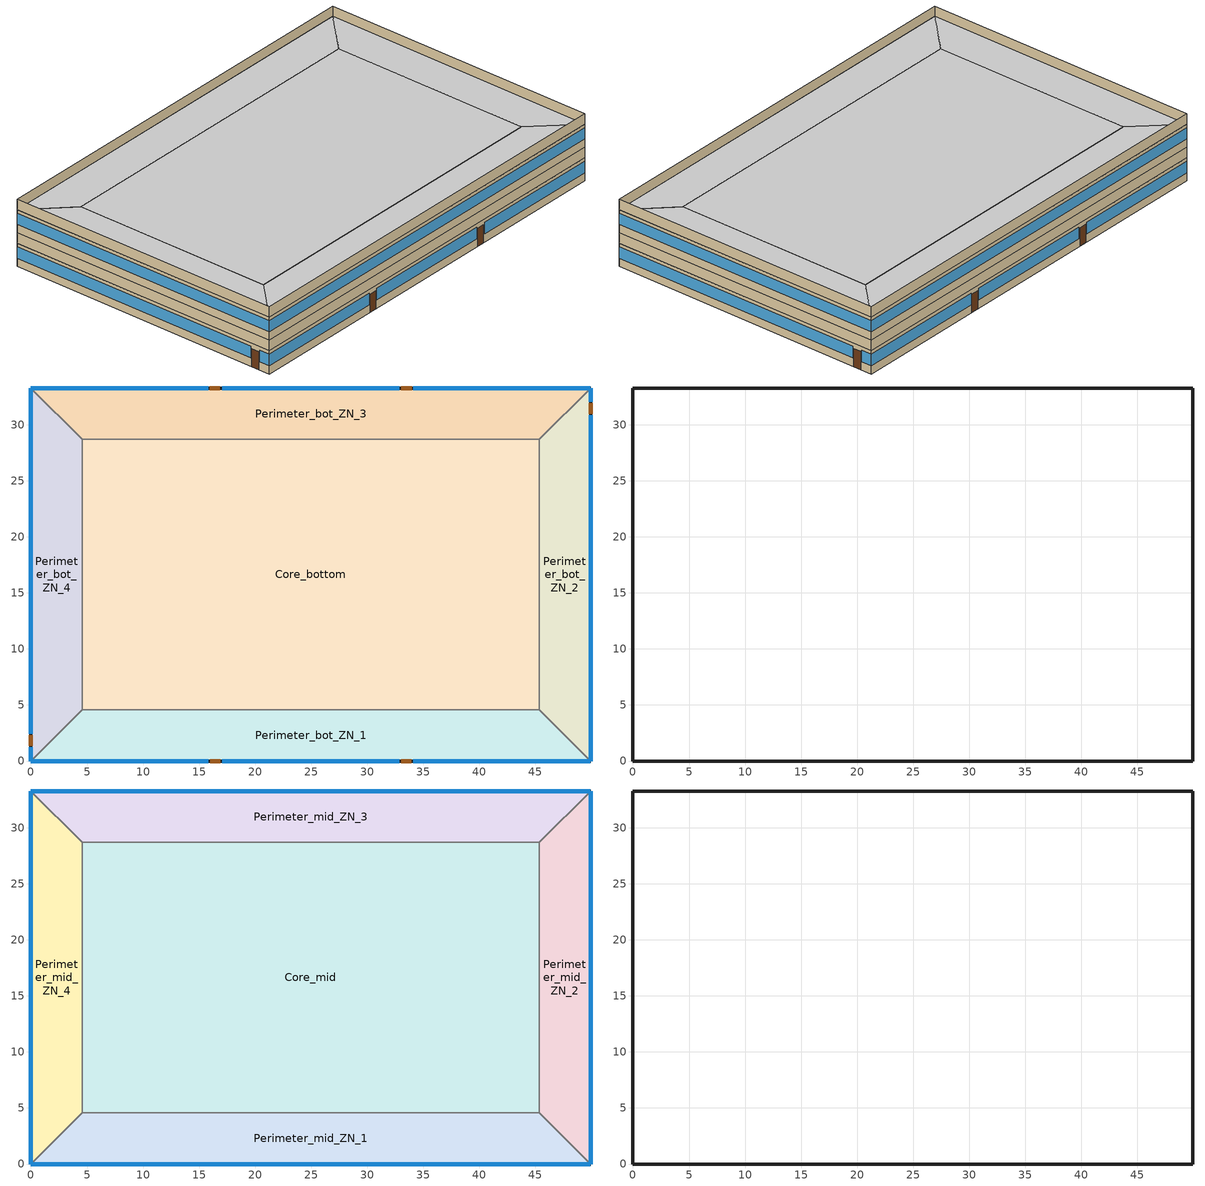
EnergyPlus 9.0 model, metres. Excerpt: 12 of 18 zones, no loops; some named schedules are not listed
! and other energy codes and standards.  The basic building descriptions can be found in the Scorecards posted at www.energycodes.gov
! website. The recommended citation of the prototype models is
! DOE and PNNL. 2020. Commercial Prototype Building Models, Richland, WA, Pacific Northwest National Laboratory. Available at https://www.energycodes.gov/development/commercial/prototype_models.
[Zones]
Perimeter_bot_ZN_1
 floor ground (Perimeter_bot_ZN_1_Floor_Ffactor): 0,0 4.57,4.57 45.34,4.57 49.91,0 z0
 wall outside (nonres_ext_wall): 0,0 49.91,0 z0:2.74
 wall to Perimeter_bot_ZN_2 (int_wall): 49.91,0 45.34,4.57 z0:2.74
 window (Window_U_0.62_SHGC_0.25): 0,0 15.82,0 / 17.04,0 32.87,0 / 34.09,0 49.91,0 z0.95:2.33
 door (Swinging Door_con): 15.98,0 16.9,0 / 33.01,0 33.93,0 z0:2.13
 ceiling to FirstFloor_Plenum (DropCeiling): 49.91,0 45.34,4.57 4.57,4.57 0,0 z2.74
Perimeter_bot_ZN_2
 floor ground (Perimeter_bot_ZN_2_Floor_Ffactor): 49.91,0 45.34,4.57 45.34,28.7 49.91,33.27 z0
 wall outside (nonres_ext_wall): 49.91,0 49.91,33.27 z0:2.74
 wall to Perimeter_bot_ZN_3 (int_wall): 49.91,33.27 45.34,28.7 z0:2.74
 window (Window_U_0.62_SHGC_0.25): 49.91,0 49.91,30.84 / 49.91,32.05 49.91,33.27 z0.97:2.33
 door (Swinging Door_con): 49.91,30.99 49.91,31.9 z0:2.13
 ceiling to FirstFloor_Plenum (DropCeiling): 49.91,33.27 45.34,28.7 45.34,4.57 49.91,0 z2.74
Perimeter_bot_ZN_3
 floor ground (Perimeter_bot_ZN_3_Floor_Ffactor): 49.91,33.27 45.34,28.7 4.57,28.7 0,33.27 z0
 wall outside (nonres_ext_wall): 49.91,33.27 0,33.27 z0:2.74
 wall to Perimeter_bot_ZN_4 (int_wall): 0,33.27 4.57,28.7 z0:2.74
 window (Window_U_0.62_SHGC_0.25): 49.91,33.27 34.09,33.27 / 32.87,33.27 17.04,33.27 / 15.82,33.27 0,33.27 z0.95:2.33
 door (Swinging Door_con): 33.94,33.27 33.03,33.27 / 16.84,33.27 15.93,33.27 z0:2.13
 ceiling to FirstFloor_Plenum (DropCeiling): 0,33.27 4.57,28.7 45.34,28.7 49.91,33.27 z2.74
Perimeter_bot_ZN_4
 floor ground (Perimeter_bot_ZN_4_Floor_Ffactor): 0,33.27 4.57,28.7 4.57,4.57 0,0 z0
 wall outside (nonres_ext_wall): 0,33.27 0,0 z0:2.74
 wall to Perimeter_bot_ZN_1 (int_wall): 0,0 4.57,4.57 z0:2.74
 window (Window_U_0.62_SHGC_0.25): 0,33.27 0,2.44 / 0,1.22 0,0 z0.97:2.33
 door (Swinging Door_con): 0,2.28 0,1.37 z0:2.13
 ceiling to FirstFloor_Plenum (DropCeiling): 0,0 4.57,4.57 4.57,28.7 0,33.27 z2.74
Core_bottom
 floor adiabatic (Core_bot_ZN_5_Floor_Ffactor): 45.34,28.7 45.34,4.57 4.57,4.57 4.57,28.7 z0
 wall to Perimeter_bot_ZN_1 (int_wall): 4.57,4.57 45.34,4.57 z0:2.74
 wall to Perimeter_bot_ZN_2 (int_wall): 45.34,4.57 45.34,28.7 z0:2.74
 wall to Perimeter_bot_ZN_3 (int_wall): 45.34,28.7 4.57,28.7 z0:2.74
 wall to Perimeter_bot_ZN_4 (int_wall): 4.57,28.7 4.57,4.57 z0:2.74
 ceiling to FirstFloor_Plenum (DropCeiling): 4.57,28.7 4.57,4.57 45.34,4.57 45.34,28.7 z2.74
FirstFloor_Plenum
 wall outside (nonres_ext_wall): 49.91,33.27 0,33.27 0,0 49.91,0 49.91,33.27 z2.74:3.96
Perimeter_mid_ZN_1
 floor to FirstFloor_Plenum (int_slab_floor): 0,0 4.57,4.57 45.34,4.57 49.91,0 z3.96
 wall outside (nonres_ext_wall): 0,0 49.91,0 z3.96:6.71
 wall to Perimeter_mid_ZN_2 (int_wall): 49.91,0 45.34,4.57 z3.96:6.71
 window (Window_U_0.62_SHGC_0.25): 0,0 49.91,0 z4.98:6.29
 ceiling to MidFloor_Plenum (DropCeiling): 49.91,0 45.34,4.57 4.57,4.57 0,0 z6.71
Perimeter_mid_ZN_2
 floor to FirstFloor_Plenum (int_slab_floor): 49.91,0 45.34,4.57 45.34,28.7 49.91,33.27 z3.96
 wall outside (nonres_ext_wall): 49.91,0 49.91,33.27 z3.96:6.71
 wall to Perimeter_mid_ZN_3 (int_wall): 49.91,33.27 45.34,28.7 z3.96:6.71
 window (Window_U_0.62_SHGC_0.25): 49.91,0 49.91,33.27 z4.98:6.29
 ceiling to MidFloor_Plenum (DropCeiling): 49.91,33.27 45.34,28.7 45.34,4.57 49.91,0 z6.71
Perimeter_mid_ZN_3
 floor to FirstFloor_Plenum (int_slab_floor): 49.91,33.27 45.34,28.7 4.57,28.7 0,33.27 z3.96
 wall outside (nonres_ext_wall): 49.91,33.27 0,33.27 z3.96:6.71
 wall to Perimeter_mid_ZN_4 (int_wall): 0,33.27 4.57,28.7 z3.96:6.71
 window (Window_U_0.62_SHGC_0.25): 49.91,33.27 0,33.27 z4.98:6.29
 ceiling to MidFloor_Plenum (DropCeiling): 0,33.27 4.57,28.7 45.34,28.7 49.91,33.27 z6.71
Perimeter_mid_ZN_4
 floor to FirstFloor_Plenum (int_slab_floor): 0,33.27 4.57,28.7 4.57,4.57 0,0 z3.96
 wall outside (nonres_ext_wall): 0,33.27 0,0 z3.96:6.71
 wall to Perimeter_mid_ZN_1 (int_wall): 0,0 4.57,4.57 z3.96:6.71
 window (Window_U_0.62_SHGC_0.25): 0,33.27 0,0 z4.98:6.29
 ceiling to MidFloor_Plenum (DropCeiling): 0,0 4.57,4.57 4.57,28.7 0,33.27 z6.71
Core_mid
 floor to FirstFloor_Plenum (int_slab_floor): 45.34,28.7 45.34,4.57 4.57,4.57 4.57,28.7 z3.96
 wall to Perimeter_mid_ZN_3 (int_wall): 45.34,28.7 4.57,28.7 z3.96:6.71
 wall to Perimeter_mid_ZN_2 (int_wall): 45.34,4.57 45.34,28.7 z3.96:6.71
 wall to Perimeter_mid_ZN_1 (int_wall): 4.57,4.57 45.34,4.57 z3.96:6.71
 wall to Perimeter_mid_ZN_4 (int_wall): 4.57,28.7 4.57,4.57 z3.96:6.71
 ceiling to MidFloor_Plenum (DropCeiling): 4.57,28.7 4.57,4.57 45.34,4.57 45.34,28.7 z6.71
MidFloor_Plenum
 wall outside (nonres_ext_wall): 49.91,33.27 0,33.27 0,0 49.91,0 49.91,33.27 z6.71:7.92
[Building]
OfficeMedium: North Axis {deg}=0; Terrain=City; Loads Convergence Tolerance Value=0.04; Temperature Convergence Tolerance Value {deltaC}=0.2; Solar Distribution=FullInteriorAndExterior; Maximum Number of Warmup Days=25; Minimum Number of Warmup Days=6
[Site:Location]
Site:Location=San.Diego-Brown.Field.Muni.AP_CA_USA WMO=722904; Latitude {N+ S-}=32.57; Longitude {W- E+}=-116.98; Time Zone Relative to GMT {GMT+/-}=-8; Elevation {m}=159
[SizingPeriod:DesignDay] Day of Month=21; Dry-Bulb Temperature Range Modifier Type=DefaultMultipliers; Humidity Condition Type=Wetbulb; Barometric Pressure {Pa}=99429; Rain {Yes/No}=No; Snow on ground {Yes/No}=No; Daylight Savings Time Indicator=No
Name | Month | Day Type | Maximum Dry-Bulb Temperature {C} | Daily Dry-Bulb Temperature Range {C} | Wetbulb at Maximum Dry-Bulb {C} | Wind Speed {m/s} design conditions vs. traditional 6.71 m/s (15 mph) | Wind Direction {Degrees; N=0, S=180} | Solar Model Indicator | Clearness {0.0 to 1.1} | Wind Speed {m/s} design conditions vs. traditional 3.35 m/s (7mph) | ASHRAE Clear Sky Optical Depth for Beam Irradiance (taub) | ASHRAE Clear Sky Optical Depth for Diffuse Irradiance (taud)
San.Diego-Brown.Field.Muni.AP_CA_USA Ann Htg 99.6% Condns DB | 12 | WinterDesignDay | 3.8 | 0 | 3.8 | 3 | 120 | ASHRAEClearSky | 0
San.Diego-Brown.Field.Muni.AP_CA_USA Ann Clg .4% Condns DB=>MWB | 8 | SummerDesignDay | 31.3 | 8.9 | 18.4 |  | 280 | ASHRAETau |  | 4.1 | 0.412 | 2.276
[Site:WaterMainsTemperature]
Calculation Method=Correlation; Annual average outdoor air temperature {C}=16; Maximum difference in monthly average outdoor air temperatures {C}=7.1
[Site:GroundTemperature:FCfactorMethod]
January Ground Temperature {C}=18.8; February Ground Temperature {C}=14.3; March Ground Temperature {C}=13.6; April Ground Temperature {C}=13.2; May Ground Temperature {C}=13.3; June Ground Temperature {C}=12.6; July Ground Temperature {C}=15.3; August Ground Temperature {C}=15.6; September Ground Temperature {C}=17.7; October Ground Temperature {C}=19.4; November Ground Temperature {C}=19.7; December Ground Temperature {C}=18.5
[Material:NoMass]
Opaque Door panel_con: MediumRough, 0.251586, 0.9, 0.7, 0.7
CP02 CARPET PAD: VeryRough, 0.21648, 0.9, 0.7, 0.8
Nonres_Exterior_Wall_Insulation: MediumSmooth, 1.03652, 0.9, 0.7, 0.7
[Construction]
Swinging Door_con: Opaque Door panel_con
InteriorFurnishings: Std Wood 6inch
DropCeiling: AC02 Acoustic Ceiling
int_wall: G01 13mm gypsum board, G01 13mm gypsum board
int_slab_floor: 100mm Normalweight concrete floor, CP02 CARPET PAD
nonres_ext_wall: F07 25mm stucco, G01 16mm gypsum board, Nonres_Exterior_Wall_Insulation, G01 16mm gypsum board
Window_U_0.62_SHGC_0.25: Glazing Layer
[Material]
Name | Roughness | Thickness {m} | Conductivity {W/m-K} | Density {kg/m3} | Specific Heat {J/kg-K} | Thermal Absorptance | Solar Absorptance | Visible Absorptance | Absorptance:Thermal | Absorptance:Solar | Absorptance:Visible
Std Wood 6inch | MediumSmooth | 0.15 | 0.12 | 540 | 1210 | 0.9 | 0.7 | 0.7
AC02 Acoustic Ceiling | MediumSmooth | 0.0127 | 0.057 | 288 | 1339 | 0.9 | 0.7 | 0.2
F07 25mm stucco | Smooth | 0.0254 | 0.72 | 1856 | 840 | 0.9 | 0.7 | 0.7
G01 13mm gypsum board | Smooth | 0.0127 | 0.16 | 800 | 1090 |  |  |  | 0.9 | 0.7 | 0.5
G01 16mm gypsum board | MediumSmooth | 0.0159 | 0.16 | 800 | 1090
100mm Normalweight concrete floor | MediumRough | 0.1016 | 2.31 | 2322 | 832
[WindowMaterial:SimpleGlazingSystem]
Glazing Layer: U-Factor {W/m2-K}=3.52052; Solar Heat Gain Coefficient=0.25; Visible Transmittance=0.25
[Construction:FfactorGroundFloor] F-Factor=1.26363
Name | Area | PerimeterExposed
Perimeter_bot_ZN_1_Floor_Ffactor; Perimeter_bot_ZN_3_Floor_Ffactor | 207.338 | 49.911
Perimeter_bot_ZN_2_Floor_Ffactor | 131.262 | 33.2738
Perimeter_bot_ZN_4_Floor_Ffactor | 131.254 | 33.2738
Core_bot_ZN_5_Floor_Ffactor | 983.537 | 0
[Zone] Type=1; Multiplier=1; Volume {m3}=autocalculate; Floor Area {m2}=autocalculate
Name | Ceiling Height {m} | Part of Total Floor Area
Core_bottom; Core_mid; Perimeter_bot_ZN_3; Perimeter_bot_ZN_2; Perimeter_bot_ZN_1; Perimeter_bot_ZN_4; Perimeter_mid_ZN_3; Perimeter_mid_ZN_2; Perimeter_mid_ZN_1; Perimeter_mid_ZN_4 | 2.7432 | YES
MidFloor_Plenum; FirstFloor_Plenum | 1.2192 | No
[InternalMass] Construction=InteriorFurnishings
Name | Zone | Surface Area {m2}
Core_bottom_InternalMass_1 | Core_bottom | 1967.08
Core_mid_InternalMass_1 | Core_mid | 1967.08
Perimeter_bot_ZN_3_InternalMass_1 | Perimeter_bot_ZN_3 | 414.675
Perimeter_bot_ZN_2_InternalMass_1 | Perimeter_bot_ZN_2 | 262.5073
Perimeter_bot_ZN_1_InternalMass_1 | Perimeter_bot_ZN_1 | 414.6723
Perimeter_bot_ZN_4_InternalMass_1 | Perimeter_bot_ZN_4 | 262.5056
Perimeter_mid_ZN_3_InternalMass_1 | Perimeter_mid_ZN_3 | 414.675
Perimeter_mid_ZN_2_InternalMass_1 | Perimeter_mid_ZN_2 | 262.5073
Perimeter_mid_ZN_1_InternalMass_1 | Perimeter_mid_ZN_1 | 414.6723
Perimeter_mid_ZN_4_InternalMass_1 | Perimeter_mid_ZN_4 | 262.5056
[People] Number of People Calculation Method=Area/Person; Zone Floor Area per Person {m2/person}=18.5788; Fraction Radiant=0.3; Sensible Heat Fraction=AUTOCALCULATE; Activity Level Schedule=ACTIVITY_SCH; Enable ASHRAE 55 Comfort Warnings=No; Mean Radiant Temperature Calculation Type=ZoneAveraged; Work Efficiency Schedule=WORK_EFF_SCH; Clothing Insulation Calculation Method=ClothingInsulationSchedule; Clothing Insulation Schedule=CLOTHING_SCH; Air Velocity Schedule=AIR_VELO_SCH; Thermal Comfort Model 1 Type=FANGER
Name | Zone or ZoneList | Number of People Schedule
Core_bottom | Core_bottom | BLDG_OCC_SCH_wo_SB
Core_mid | Core_mid | BLDG_OCC_SCH_wo_SB
Perimeter_bot_ZN_3 | Perimeter_bot_ZN_3 | BLDG_OCC_SCH_wo_SB
Perimeter_bot_ZN_2 | Perimeter_bot_ZN_2 | BLDG_OCC_SCH_wo_SB
Perimeter_bot_ZN_1 | Perimeter_bot_ZN_1 | BLDG_OCC_SCH_wo_SB
Perimeter_bot_ZN_4 | Perimeter_bot_ZN_4 | BLDG_OCC_SCH_wo_SB
Perimeter_mid_ZN_3 | Perimeter_mid_ZN_3 | BLDG_OCC_SCH_wo_SB
Perimeter_mid_ZN_2 | Perimeter_mid_ZN_2 | BLDG_OCC_SCH_w_SB
Perimeter_mid_ZN_1 | Perimeter_mid_ZN_1 | BLDG_OCC_SCH_wo_SB
Perimeter_mid_ZN_4 | Perimeter_mid_ZN_4 | BLDG_OCC_SCH_wo_SB
[Lights] Schedule=BLDG_LIGHT_SCH; Design Level Calculation Method=Watts/Area; Watts per Zone Floor Area {W/m2}=10.7639; Return Air Fraction=0; Fraction Radiant=0.7; Fraction Visible=0.2; Fraction Replaceable=1; Return Air Fraction Calculated from Plenum Temperature=No
Name | Zone or ZoneList
Core_bottom_Lights | Core_bottom
Core_mid_Lights | Core_mid
Perimeter_bot_ZN_3_Lights | Perimeter_bot_ZN_3
Perimeter_bot_ZN_2_Lights | Perimeter_bot_ZN_2
Perimeter_bot_ZN_1_Lights | Perimeter_bot_ZN_1
Perimeter_bot_ZN_4_Lights | Perimeter_bot_ZN_4
Perimeter_mid_ZN_3_Lights | Perimeter_mid_ZN_3
Perimeter_mid_ZN_2_Lights | Perimeter_mid_ZN_2
Perimeter_mid_ZN_1_Lights | Perimeter_mid_ZN_1
Perimeter_mid_ZN_4_Lights | Perimeter_mid_ZN_4
[ElectricEquipment] Design Level Calculation Method=EquipmentLevel; Fraction Latent=0; Fraction Radiant=0.5; Fraction Lost=0
Name | Zone or ZoneList | Schedule | Design Level {W}
Core_bottom_MiscPlug_Equip | Core_bottom | BLDG_EQUIP_SCH | 7937.16
Core_mid_MiscPlug_Equip | Core_mid | BLDG_EQUIP_SCH | 7937.16
Perimeter_bot_ZN_3_MiscPlug_Equip | Perimeter_bot_ZN_3 | BLDG_EQUIP_SCH | 1673.21
Perimeter_bot_ZN_2_MiscPlug_Equip | Perimeter_bot_ZN_2 | BLDG_EQUIP_SCH | 1059.22
Perimeter_bot_ZN_1_MiscPlug_Equip | Perimeter_bot_ZN_1 | BLDG_EQUIP_SCH | 1673.2
Perimeter_bot_ZN_4_MiscPlug_Equip | Perimeter_bot_ZN_4 | BLDG_EQUIP_SCH | 1059.21
Perimeter_mid_ZN_3_MiscPlug_Equip | Perimeter_mid_ZN_3 | BLDG_EQUIP_SCH | 1673.21
Perimeter_mid_ZN_2_MiscPlug_Equip | Perimeter_mid_ZN_2 | BLDG_EQUIP_SCH | 1059.22
Perimeter_mid_ZN_1_MiscPlug_Equip | Perimeter_mid_ZN_1 | BLDG_EQUIP_SCH | 1673.2
Perimeter_mid_ZN_4_MiscPlug_Equip | Perimeter_mid_ZN_4 | BLDG_EQUIP_SCH | 1059.21
Core_bottom_Elevators_Equip | Core_bottom | BLDG_ELEVATORS | 32109.9
Elevators_Lights_Fan | Core_bottom | ELEV_LIGHT_FAN_SCH_24_7 | 323.8
[Exterior:Lights]
Exterior_Lights: Schedule=Exterior_Lgt_ALWAYS_ON; Design Level {W}=14385; Control Option=AstronomicalClock
[ZoneInfiltration:DesignFlowRate] Temperature Term Coefficient=0; Velocity Squared Term Coefficient=0
Name | Zone or ZoneList | Schedule | Design Flow Rate Calculation Method | Design Flow Rate {m3/s} | Flow per Exterior Surface Area {m3/s-m2} | Constant Term Coefficient | Velocity Term Coefficient
Perimeter_bot_ZN_3_Infiltration | Perimeter_bot_ZN_3 | INFIL_SCH_PNNL | Flow/ExteriorArea | 0 | 0.00102413 | 0 | 0.224
Perimeter_bot_ZN_2_Infiltration | Perimeter_bot_ZN_2 | INFIL_SCH_PNNL | Flow/ExteriorArea | 0 | 0.00102413 | 0 | 0.224
Perimeter_bot_ZN_1_Infiltration | Perimeter_bot_ZN_1 | INFIL_SCH_PNNL | Flow/ExteriorArea | 0 | 0.00102413 | 0 | 0.224
Perimeter_bot_ZN_1_Door_Infiltration | Perimeter_bot_ZN_1 | INFIL_Door_Opening_SCH | Flow/Zone | 1.043 |  | 1 | 0
Perimeter_bot_ZN_4_Infiltration | Perimeter_bot_ZN_4 | INFIL_SCH_PNNL | Flow/ExteriorArea | 0 | 0.00102413 | 0 | 0.224
Perimeter_mid_ZN_3_Infiltration | Perimeter_mid_ZN_3 | INFIL_SCH_PNNL | Flow/ExteriorArea | 0 | 0.00102413 | 0 | 0.224
Perimeter_mid_ZN_2_Infiltration | Perimeter_mid_ZN_2 | INFIL_SCH_PNNL | Flow/ExteriorArea | 0 | 0.00102413 | 0 | 0.224
Perimeter_mid_ZN_1_Infiltration | Perimeter_mid_ZN_1 | INFIL_SCH_PNNL | Flow/ExteriorArea | 0 | 0.00102413 | 0 | 0.224
Perimeter_mid_ZN_4_Infiltration | Perimeter_mid_ZN_4 | INFIL_SCH_PNNL | Flow/ExteriorArea | 0 | 0.00102413 | 0 | 0.224
FirstFloor_Plenum_Infiltration | FirstFloor_Plenum | INFIL_SCH_PNNL | Flow/ExteriorArea | 0 | 0.00102413 | 0 | 0.224
MidFloor_Plenum_Infiltration | MidFloor_Plenum | INFIL_SCH_PNNL | Flow/ExteriorArea | 0 | 0.00102413 | 0 | 0.224
[AvailabilityManager:NightCycle] Applicability Schedule=Always_On; Fan Schedule=HVACOperationSchd; Control Type=CycleOnAny; Thermostat Tolerance {deltaC}=1; Cycling Run Time Control Type=FixedRunTime; Cycling Run Time {s}=1800
PACU_VAV_bot Availability Manager; PACU_VAV_mid Availability Manager; PACU_VAV_top Availability Manager
[AirLoopHVAC:ReturnPlenum]
Name | Zone
FirstFloor_Return_Plenum | FirstFloor_Plenum
MidFloor_Return_Plenum | MidFloor_Plenum
[EnergyManagementSystem:Sensor]
Facility_Int_LTG: Output:Variable or Output:Meter=InteriorLights:Electricity
[EnergyManagementSystem:GlobalVariable]
Wired_LTG
[EnergyManagementSystem:Program]
Transformer_Load_Prog: SET Wired_LTG = Facility_Int_LTG*0.0281
[EnergyManagementSystem:ProgramCallingManager]
Transformer_Load_Prog_Manager: AfterPredictorAfterHVACManagers; Transformer_Load_Prog
[EnergyManagementSystem:OutputVariable]
Wired_LTG: EMS Variable=Wired_LTG; Type of Data in Variable=Summed; Update Frequency=ZoneTimeStep; Units=J
[ElectricLoadCenter:Transformer]
Transformer 1: Availability Schedule=Always_On; Transformer Usage=PowerInFromGrid; Rated Capacity {VA}=45000; Phase=3; Conductor Material=Aluminum; Full Load Temperature Rise {C}=150; Fraction of Eddy Current Losses=0.1; Performance Input Method=NominalEfficiency; Nameplate Efficiency=0.961; Per Unit Load for Nameplate Efficiency=0.35; Reference Temperature for Nameplate Efficiency {C}=75; Consider Transformer Loss for Utility Cost=Yes; Meter 1=Wired_LTG_Electricity; Meter 2=Wired_INT_EQUIP
[Schedule:Compact]
BLDG_LIGHT_SCH: Through: 12/31, For: Weekdays, Until: 5:00, 0.05, Until: 6:00, 0.1, Until: 7:00, 0.101902, Until: 8:00, 0.305706, Until: 17:00, 0.917118, Until: 18:00, 0.50951, Until: 20:00, 0.305706, Until: 22:00, 0.203804, Until: 23:00, 0.101902, Until: 24:00, 0.050951, For: SummerDesignDay, Until: 24:00, 1, For: Saturday, Until: 6:00, 0.05, Until: 8:00, 0.101902, Until: 12:00, 0.305706, Until: 17:00, 0.152853, Until: 19:00, 0.050951, Until: 24:00, 0.05, For: WinterDesignDay, Until: 24:00, 0, For: Sunday Holidays AllOtherDays, Until: 6:00, 0.05, Until: 18:00, 0.050951, Until: 24:00, 0.05
BLDG_OCC_SCH_w_SB: Through: 12/31, For: Weekdays, Until: 01:00, 0, Until: 02:00, 0, Until: 03:00, 0, Until: 04:00, 0, Until: 05:00, 0, Until: 06:00, 0, Until: 07:00, 0.1, Until: 08:00, 0.2, Until: 09:00, 0.95, Until: 10:00, 0.95, Until: 11:00, 0, Until: 12:00, 0.95, Until: 13:00, 0, Until: 14:00, 0.95, Until: 15:00, 0, Until: 16:00, 0.95, Until: 17:00, 0.95, Until: 18:00, 0.3, Until: 19:00, 0.1, Until: 20:00, 0.1, Until: 21:00, 0.1, Until: 22:00, 0.1, Until: 23:00, 0.05, Until: 24:00, 0.05, For: Saturday, Until: 01:00, 0, Until: 02:00, 0, Until: 03:00, 0, Until: 04:00, 0, Until: 05:00, 0, Until: 06:00, 0, Until: 07:00, 0.1, Until: 08:00, 0.1, Until: 09:00, 0.3, Until: 10:00, 0.3, Until: 11:00, 0, Until: 12:00, 0.3, Until: 13:00, 0, Until: 14:00, 0.1, Until: 15:00, 0, Until: 16:00, 0.1, Until: 17:00, 0.1, Until: 18:00, 0.05, Until: 19:00, 0.05, Until: 20:00, 0, Until: 21:00, 0, Until: 22:00, 0, Until: 23:00, 0, Until: 24:00, 0, For: SummerDesignDay, Until: 06:00, 1e-09, Until: 22:00, 1, Until: 24:00, 0.05, For: WinterDesignDay, Until: 24:00, 0, For:Sunday Holidays AllOtherDays, Until: 06:00, 0, Until: 18:00, 0.05, Until: 24:00, 0
BLDG_OCC_SCH_wo_SB: Through: 12/31, For: Weekdays, Until: 01:00, 0, Until: 02:00, 0, Until: 03:00, 0, Until: 04:00, 0, Until: 05:00, 0, Until: 06:00, 0, Until: 07:00, 0.1, Until: 08:00, 0.2, Until: 09:00, 0.95, Until: 10:00, 0.95, Until: 11:00, 0.975703, Until: 12:00, 0.95, Until: 13:00, 0.513528, Until: 14:00, 0.95, Until: 15:00, 0.975703, Until: 16:00, 0.95, Until: 17:00, 0.95, Until: 18:00, 0.3, Until: 19:00, 0.1, Until: 20:00, 0.1, Until: 21:00, 0.1, Until: 22:00, 0.1, Until: 23:00, 0.05, Until: 24:00, 0.05, For: Saturday, Until: 01:00, 0, Until: 02:00, 0, Until: 03:00, 0, Until: 04:00, 0, Until: 05:00, 0, Until: 06:00, 0, Until: 07:00, 0.1, Until: 08:00, 0.1, Until: 09:00, 0.3, Until: 10:00, 0.3, Until: 11:00, 0.308117, Until: 12:00, 0.3, Until: 13:00, 0.102706, Until: 14:00, 0.1, Until: 15:00, 0.102706, Until: 16:00, 0.1, Until: 17:00, 0.1, Until: 18:00, 0.05, Until: 19:00, 0.05, Until: 20:00, 0, Until: 21:00, 0, Until: 22:00, 0, Until: 23:00, 0, Until: 24:00, 0, For: SummerDesignDay, Until: 06:00, 1e-09, Until: 22:00, 1, Until: 24:00, 0.05, For: WinterDesignDay, Until: 24:00, 0, For:Sunday Holidays AllOtherDays, Until: 06:00, 0, Until: 18:00, 0.05, Until: 24:00, 0
ACTIVITY_SCH: Through: 12/31, For: AllDays, Until: 24:00, 120
WORK_EFF_SCH: Through: 12/31, For: AllDays, Until: 24:00, 0
AIR_VELO_SCH: Through: 12/31, For: AllDays, Until: 24:00, 0.2
CLOTHING_SCH: Through: 04/30, For: AllDays, Until: 24:00, 1, Through: 09/30, For: AllDays, Until: 24:00, 0.5, Through: 12/31, For: AllDays, Until: 24:00, 1
